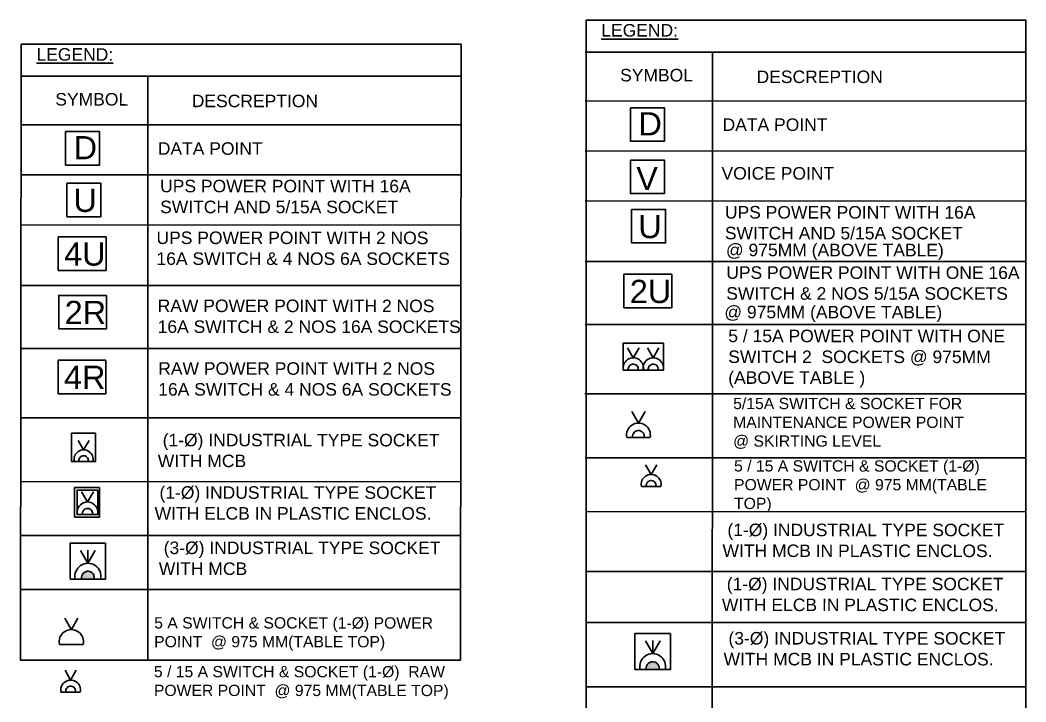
# Model space of a CAD drawing. Header units: millimetres. Extents: x -661525 to 498941, y 282148 to 1359693.
# Drawn here: x -510457 to -498521, y 648808 to 656904 of the extents above; entities that cross this region are included whole.
import ezdxf

# ---------------------------------------------------------------- set-up
doc = ezdxf.new("R2010")
doc.units = ezdxf.units.MM
doc.header["$LTSCALE"] = 2.5
doc.linetypes.add('1', pattern=[0])
for name, color, linetype, lineweight in [('v-el_nameplate', 250, 'CONTINUOUS', 35), ('v-el_power point', 61, 'CONTINUOUS', 35), ('VEMCPL-RAW PP', 1, 'CONTINUOUS', 35)]:
    doc.layers.add(name, color=color, linetype=linetype, lineweight=lineweight)
doc.layers.add('VEMCPL-el. MPP', color=5, linetype='1')
doc.styles.add('STYLE1L', font='romans.shx', dxfattribs={"height": 60})

# ---------------------------------------------------------------- blocks, each defined once
blk = doc.blocks.new('5 15A SS')
at = {"layer": 'VEMCPL-RAW PP', "color": 1}
for p, q in [((417349, -960559.9, 0), (417301.5, -960477.6, 0)), ((417349, -960559.9, 0), (417396.5, -960477.6, 0)), ((417266.9, -960662.1, 0), (417431, -960662.2, 0))]:
    blk.add_line(p, q, dxfattribs=at)
at = {"layer": 'VEMCPL-RAW PP', "color": 1, "extrusion": (0, 0, -1)}
blk.add_ellipse((417349, -960644, 0), major_axis=(-0.1, 84), ratio=1, start_param=4.49549, end_param=8.073545, dxfattribs=at)
at = {"layer": 'VEMCPL-RAW PP', "color": 1}
blk.add_open_spline([(417308.6, -960662.2, 0), (417307.8, -960658.5, 0), (417307.5, -960654.7, 0), (417308, -960644.6, 0), (417309.9, -960638.3, 0), (417316.1, -960627.3, 0), (417320.6, -960622.5, 0), (417331.1, -960615.4, 0), (417337.2, -960613.1, 0), (417349.8, -960611.4, 0), (417356.2, -960612, 0), (417368.3, -960616.1, 0), (417373.8, -960619.5, 0), (417382.8, -960628.5, 0), (417386.2, -960634, 0), (417390.2, -960646.1, 0), (417390.8, -960652.6, 0), (417389.8, -960660, 0), (417389.6, -960661.1, 0), (417389.4, -960662.2, 0)], degree=3, knots=[4.49549, 4.49549, 4.49549, 4.49549, 4.768777, 4.768777, 5.229187, 5.229187, 5.689598, 5.689598, 6.150009, 6.150009, 6.610419, 6.610419, 7.07083, 7.07083, 7.531241, 7.531241, 7.991651, 7.991651, 8.073545, 8.073545, 8.073545, 8.073545], dxfattribs=at)
blk = doc.blocks.new('MPP')
at = {"layer": 'VEMCPL-RAW PP', "color": 5}
for p, q in [((-4.16, 5.45), (-6.69, 9.83)), ((-4.16, 5.45), (-1.63, 9.83)), ((-8.53, 0), (0.2, 0))]:
    blk.add_line(p, q, dxfattribs=at)
at = {"layer": 'VEMCPL-RAW PP', "color": 5, "extrusion": (0, 0, -1)}
blk.add_ellipse((-4.16, 0.97), major_axis=(0, 4.48), ratio=1, start_param=4.49549, end_param=8.073545, dxfattribs=at)
at = {"layer": 'VEMCPL-RAW PP', "color": 5}
blk.add_open_spline([(-6.32, 0), (-6.36, 0.2), (-6.38, 0.4), (-6.35, 0.94), (-6.25, 1.27), (-5.91, 1.86), (-5.68, 2.11), (-5.12, 2.49), (-4.79, 2.62), (-4.12, 2.71), (-3.78, 2.67), (-3.14, 2.46), (-2.84, 2.27), (-2.37, 1.8), (-2.18, 1.5), (-1.97, 0.86), (-1.94, 0.51), (-1.99, 0.12), (-2, 0.06), (-2.01, 0)], degree=3, knots=[4.49549, 4.49549, 4.49549, 4.49549, 4.768777, 4.768777, 5.229187, 5.229187, 5.689598, 5.689598, 6.150009, 6.150009, 6.610419, 6.610419, 7.07083, 7.07083, 7.531241, 7.531241, 7.991651, 7.991651, 8.073545, 8.073545, 8.073545, 8.073545], dxfattribs=at)
blk = doc.blocks.new('3 PH')
at = {"layer": 'VEMCPL-RAW PP'}
h = blk.add_hatch(color=1, dxfattribs=at)
edge = h.paths.add_edge_path()
edge.add_line((-723593.6, -26457.7), (-723519.4, -26457.7))
edge.add_spline(control_points=[(-723519.4, -26457.7), (-723519.2, -26456.7), (-723519, -26455.7), (-723518.1, -26448.9), (-723518.7, -26443), (-723522.4, -26431.9), (-723525.5, -26426.8), (-723533.7, -26418.6), (-723538.8, -26415.4), (-723549.9, -26411.7), (-723555.8, -26411.1), (-723567.3, -26412.7), (-723572.9, -26414.8), (-723582.6, -26421.3), (-723586.6, -26425.7), (-723592.4, -26435.9), (-723594.1, -26441.6), (-723594.6, -26450.9), (-723594.3, -26454.3), (-723593.6, -26457.7)], knot_values=[4.49549, 4.49549, 4.49549, 4.49549, 4.577384, 4.577384, 5.037794, 5.037794, 5.498205, 5.498205, 5.958616, 5.958616, 6.419026, 6.419026, 6.879437, 6.879437, 7.339847, 7.339847, 7.800258, 7.800258, 8.073545, 8.073545, 8.073545, 8.073545], degree=3, periodic=0)
at = {"layer": 'VEMCPL-RAW PP', "color": 1}
for p, q in [((-723556.5, -26363.9), (-723600, -26288.5)), ((-723556.5, -26363.9), (-723556.5, -26285.8)), ((-723556.5, -26363.9), (-723512.9, -26288.5)), ((-723631.8, -26457.7), (-723481.2, -26457.8)), ((-723593.6, -26457.7), (-723519.4, -26457.7))]:
    blk.add_line(p, q, dxfattribs=at)
blk.add_lwpolyline([(-723451.6, -26244.6), (-723451.6, -26457.7), (-723661.4, -26457.7), (-723661.4, -26244.6)], close=True, dxfattribs=at)
at = {"layer": 'VEMCPL-RAW PP', "color": 1, "extrusion": (0, 0, -1)}
blk.add_ellipse((-723556.5, -26441), major_axis=(-0.1, 77.1), ratio=1, start_param=4.49549, end_param=8.073545, dxfattribs=at)
at = {"layer": 'VEMCPL-RAW PP', "color": 1}
blk.add_open_spline([(-723593.6, -26457.7), (-723594.3, -26454.3), (-723594.6, -26450.9), (-723594.1, -26441.6), (-723592.4, -26435.9), (-723586.6, -26425.7), (-723582.6, -26421.3), (-723572.9, -26414.8), (-723567.3, -26412.7), (-723555.8, -26411.1), (-723549.9, -26411.7), (-723538.8, -26415.4), (-723533.7, -26418.6), (-723525.5, -26426.8), (-723522.4, -26431.9), (-723518.7, -26443), (-723518.1, -26448.9), (-723519, -26455.7), (-723519.2, -26456.7), (-723519.4, -26457.7)], degree=3, knots=[4.49549, 4.49549, 4.49549, 4.49549, 4.768777, 4.768777, 5.229187, 5.229187, 5.689598, 5.689598, 6.150009, 6.150009, 6.610419, 6.610419, 7.07083, 7.07083, 7.531241, 7.531241, 7.991651, 7.991651, 8.073545, 8.073545, 8.073545, 8.073545], dxfattribs=at)
blk = doc.blocks.new('20A IND SOCKET')
at = {"layer": 'VEMCPL-RAW PP', "color": 1}
for q in [(-316851.6, 655376.1), (-316787.2, 655376.1)]:
    blk.add_line((-316819.4, 655320.4), q, dxfattribs=at)
at = {"layer": 'VEMCPL-RAW PP', "color": 6}
blk.add_lwpolyline([(-316748.3, 655419.7), (-316748.3, 655251.1), (-316890.6, 655251.2), (-316890.6, 655419.7)], close=True, dxfattribs=at)
at = {"layer": 'VEMCPL-RAW PP', "color": 1, "extrusion": (0, 0, -1)}
blk.add_ellipse((-316819.4, 655263.4), major_axis=(-0.1, 56.9), ratio=1, start_param=4.49549, end_param=8.073545, dxfattribs=at)
at = {"layer": 'VEMCPL-RAW PP', "color": 1}
blk.add_open_spline([(-316846.8, 655251.1), (-316847.3, 655253.6), (-316847.5, 655256.2), (-316847.2, 655263), (-316845.9, 655267.3), (-316841.7, 655274.7), (-316838.7, 655278), (-316831.6, 655282.8), (-316827.4, 655284.4), (-316818.9, 655285.5), (-316814.5, 655285.1), (-316806.4, 655282.4), (-316802.6, 655280), (-316796.5, 655273.9), (-316794.2, 655270.2), (-316791.5, 655262), (-316791.1, 655257.6), (-316791.8, 655252.6), (-316791.9, 655251.9), (-316792.1, 655251.1)], degree=3, knots=[4.49549, 4.49549, 4.49549, 4.49549, 4.768777, 4.768777, 5.229187, 5.229187, 5.689598, 5.689598, 6.150009, 6.150009, 6.610419, 6.610419, 7.07083, 7.07083, 7.531241, 7.531241, 7.991651, 7.991651, 8.073545, 8.073545, 8.073545, 8.073545], dxfattribs=at)
blk = doc.blocks.new('2 SOCKET N SWITCH')
at = {"layer": 'VEMCPL-RAW PP', "color": 1}
for p, q in [((-315532.8, 654533.7), (-315567, 654593)), ((-315532.8, 654533.7), (-315498.6, 654593)), ((-315414.7, 654533.7), (-315448.9, 654592.9)), ((-315414.7, 654533.7), (-315380.5, 654592.9)), ((-315591.9, 654460.1), (-315473.8, 654460.1)), ((-315473.8, 654460.1), (-315355.6, 654460))]:
    blk.add_line(p, q, dxfattribs=at)
blk.add_lwpolyline([(-315593.4, 654460.1), (-315354.2, 654460), (-315354.2, 654620.8), (-315593.4, 654620.8)], close=True, dxfattribs=at)
at = {"layer": 'VEMCPL-RAW PP', "color": 1, "extrusion": (0, 0, -1)}
for centre in [(-315532.8, 654473.2), (-315414.7, 654473.2)]:
    blk.add_ellipse(centre, major_axis=(-0.1, 60.5), ratio=1, start_param=4.49549, end_param=8.073545, dxfattribs=at)
at = {"layer": 'VEMCPL-RAW PP', "color": 1}
for points in [[(-315561.9, 654460.1), (-315562.5, 654462.8), (-315562.7, 654465.5), (-315562.3, 654472.8), (-315561, 654477.3), (-315556.5, 654485.2), (-315553.3, 654488.7), (-315545.7, 654493.8), (-315541.4, 654495.5), (-315532.3, 654496.7), (-315527.6, 654496.2), (-315519, 654493.3), (-315515, 654490.8), (-315508.5, 654484.4), (-315506.1, 654480.4), (-315503.2, 654471.7), (-315502.7, 654467), (-315503.5, 654461.7), (-315503.6, 654460.9), (-315503.8, 654460.1)], [(-315443.8, 654460.1), (-315444.4, 654462.7), (-315444.6, 654465.4), (-315444.2, 654472.7), (-315442.9, 654477.2), (-315438.4, 654485.2), (-315435.2, 654488.6), (-315427.6, 654493.7), (-315423.2, 654495.4), (-315414.2, 654496.6), (-315409.5, 654496.2), (-315400.8, 654493.3), (-315396.8, 654490.8), (-315390.4, 654484.3), (-315387.9, 654480.3), (-315385, 654471.6), (-315384.6, 654467), (-315385.3, 654461.6), (-315385.4, 654460.8), (-315385.6, 654460)]]:
    blk.add_open_spline(points, degree=3, knots=[4.49549, 4.49549, 4.49549, 4.49549, 4.768777, 4.768777, 5.229187, 5.229187, 5.689598, 5.689598, 6.150009, 6.150009, 6.610419, 6.610419, 7.07083, 7.07083, 7.531241, 7.531241, 7.991651, 7.991651, 8.073545, 8.073545, 8.073545, 8.073545], dxfattribs=at)
blk = doc.blocks.new('20A SOCKET SW WITH RCCB')
at = {"layer": 'VEMCPL-RAW PP', "color": 1}
for q in [(-319455.6, 655237.1), (-319375.2, 655237.1)]:
    blk.add_line((-319415.4, 655167.4), q, dxfattribs=at)
at = {"layer": 'VEMCPL-RAW PP', "color": 6}
for points in [[(-319332.9, 655265.8), (-319332.9, 655063.5), (-319503.7, 655063.6), (-319503.7, 655265.8)], [(-319344.3, 655249.4), (-319344.3, 655080.8), (-319486.6, 655080.9), (-319486.6, 655249.4)]]:
    blk.add_lwpolyline(points, close=True, dxfattribs=at)
at = {"layer": 'VEMCPL-RAW PP', "color": 1, "extrusion": (0, 0, -1)}
blk.add_ellipse((-319415.4, 655096.3), major_axis=(-0.1, 71.2), ratio=1, start_param=4.49549, end_param=8.073545, dxfattribs=at)
at = {"layer": 'VEMCPL-RAW PP', "color": 1}
blk.add_open_spline([(-319449.6, 655080.9), (-319450.3, 655084), (-319450.6, 655087.2), (-319450.1, 655095.8), (-319448.6, 655101.1), (-319443.2, 655110.4), (-319439.5, 655114.5), (-319430.6, 655120.5), (-319425.4, 655122.4), (-319414.8, 655123.9), (-319409.3, 655123.4), (-319399.1, 655119.9), (-319394.4, 655117), (-319386.8, 655109.4), (-319383.9, 655104.7), (-319380.5, 655094.5), (-319380, 655089), (-319380.9, 655082.7), (-319381, 655081.8), (-319381.2, 655080.8)], degree=3, knots=[4.49549, 4.49549, 4.49549, 4.49549, 4.768777, 4.768777, 5.229187, 5.229187, 5.689598, 5.689598, 6.150009, 6.150009, 6.610419, 6.610419, 7.07083, 7.07083, 7.531241, 7.531241, 7.991651, 7.991651, 8.073545, 8.073545, 8.073545, 8.073545], dxfattribs=at)
blk = doc.blocks.new('PP 5 15')
at = {"layer": 'v-el_power point', "color": 1}
for p, q in [((116266, -54167, 0), (116126, -53925, 0)), ((116267, -54167, 0), (116406, -53925, 0)), ((116012, -54484, 0), (116520, -54484, 0))]:
    blk.add_line(p, q, dxfattribs=at)
at = {"layer": 'v-el_power point', "color": 1, "extrusion": (0, 0, -1)}
blk.add_ellipse((116266, -54427, 0), major_axis=(0, 260), ratio=1, start_param=4.495868, end_param=8.073923, dxfattribs=at)

msp = doc.modelspace()

# ---------------------------------------------------------------- linework, layer by layer
at = {"layer": 'v-el_nameplate', "color": 0}
for p, q in [((-503751.2, 656525.2), (-498523.5, 656525.2)), ((-502240, 656525.2), (-502241.3, 652708.3)), ((-510454.3, 656238.6), (-505226.6, 656238.6)), ((-508943.1, 656238.6), (-508943.1, 649302.8)), ((-503750.7, 655945.2), (-498523.5, 655943.4)), ((-510453.8, 655661.7), (-505226.6, 655659.9)), ((-503750.7, 655350.6), (-498523.5, 655348.9)), ((-510453.8, 655067.1), (-505226.6, 655065.3)), ((-503750.2, 654756), (-498523.5, 654754.3)), ((-510453.3, 654472.5), (-505226.6, 654470.8)), ((-503750.5, 654037.8), (-498523.5, 654036.1)), ((-510453.6, 653754.3), (-505226.6, 653752.5)), ((-503750.7, 653289.8), (-498530.4, 653289.8)), ((-502241.3, 653198.8), (-502243.7, 646493.6)), ((-510453.8, 653006.3), (-505233.5, 653006.3)), ((-503754.3, 652465.7), (-498532.8, 652465.7)), ((-510457.4, 652182.2), (-505235.8, 652182.2)), ((-503750.1, 651707.8), (-498530.4, 651706.1)), ((-510453.1, 651424.3), (-505233.5, 651422.6)), ((-503746.6, 651067.7), (-498530.4, 651066)), ((-510449.7, 650784.2), (-505233.5, 650782.5)), ((-503745.8, 650357.4), (-498530.4, 650355.6)), ((-510449.9, 650144.1), (-505233.7, 650142.4)), ((-503744.1, 649751.7), (-498521.6, 649750)), ((-503744.1, 648988.2), (-498521.6, 648986.5))]:
    msp.add_line(p, q, dxfattribs=at)
for points in [[(-498521.1, 646493.6), (-503740.5, 646493.6), (-503740.5, 656904.2), (-498521.1, 656904.2)], [(-505232.1, 649302.8), (-510451.5, 649302.8), (-510443.5, 656617.6), (-505224.1, 656617.6)]]:
    msp.add_lwpolyline(points, close=True, dxfattribs=at)
at = {"layer": 'v-el_power point', "color": 1}
for points in [[(-503215, 655863.6), (-502811.7, 655863.6), (-502811.7, 655465.9), (-503215, 655465.9)], [(-509918.1, 655580.1), (-509514.8, 655580.1), (-509514.8, 655182.4), (-509918.1, 655182.4)]]:
    msp.add_lwpolyline(points, close=True, dxfattribs=at)
at = {"layer": 'v-el_power point', "color": 4}
msp.add_lwpolyline([(-503215, 655242.4), (-502811.7, 655242.4), (-502811.7, 654844.7), (-503215, 654844.7)], close=True, dxfattribs=at)
at = {"layer": 'v-el_power point', "color": 6}
msp.add_lwpolyline([(-509902.6, 654967.6), (-509499.2, 654967.6), (-509499.2, 654569.9), (-509902.6, 654569.9)], close=True, dxfattribs=at)
at = {"layer": 'v-el_power point', "color": 3}
for points in [[(-503199.7, 654656.6), (-502796.4, 654656.6), (-502796.4, 654258.9), (-503199.7, 654258.9)], [(-509436.4, 654329.7), (-510005.5, 654329.7), (-510005.5, 653932.1), (-509436.4, 653932.1)], [(-502722.9, 653885.3), (-503292, 653885.3), (-503292, 653487.7), (-502722.9, 653487.7)]]:
    msp.add_lwpolyline(points, close=True, dxfattribs=at)
at = {"layer": 'v-el_power point', "color": 5}
for points in [[(-509430.4, 653635.6), (-509999.5, 653635.6), (-509999.5, 653238), (-509430.4, 653238)], [(-509438.3, 652865.5), (-510007.4, 652865.5), (-510007.4, 652467.9), (-509438.3, 652467.9)]]:
    msp.add_lwpolyline(points, close=True, dxfattribs=at)

# ---------------------------------------------------------------- block references
at = {"layer": 'v-el_power point', "color": 2}
for name, p, xscale, yscale, zscale in [('3 PH', (937460.4, 703182.1), 2, 2, 2), ('PP 5 15', (-574958.7, 679999.6, 0), 0.5599999999976717, 0.5599999999976717, 0.5599999999976717), ('3 PH', (944162.7, 702108.3), 2, 2, 2)]:
    msp.add_blockref(name, p, dxfattribs=dict(at, xscale=xscale, yscale=yscale, zscale=zscale))
at = {"layer": 'VEMCPL-el. MPP', "color": 5, "xscale": 31.49279999965802, "yscale": 31.49279999965802, "zscale": 31.49279999965802}
msp.add_blockref('MPP', (-502987.8, 651946.5, 0.1), dxfattribs=at)
at = {"layer": 'VEMCPL-RAW PP'}
for name, p, xscale, yscale, zscale in [('2 SOCKET N SWITCH', (127885.7, -656174), 2, 2, 2), ('20A IND SOCKET', (123934.8, -658839), 2, 2, 2), ('20A SOCKET SW WITH RCCB', (42292, -480947.6), 1.728000000002794, 1.728000000002794, 1.728000000002794)]:
    msp.add_blockref(name, p, dxfattribs=dict(at, xscale=xscale, yscale=yscale, zscale=zscale))
at = {"layer": 'VEMCPL-RAW PP', "color": 1, "xscale": 1.399680000264198, "yscale": 1.399680000264198, "zscale": 1.399680000264198}
for p in [(-1087123.6, 1995985.9, 0.1), (-1094013, 1993543.8, 0)]:
    msp.add_blockref('5 15A SS', p, dxfattribs=at)

# ---------------------------------------------------------------- texts
at = {"layer": 'v-el_nameplate', "char_height": 148.516, "attachment_point": 1, "rotation": 359.97704, "style": 'STYLE1L'}
for s, insert, width in [('{\\fArial|b0|i0|c0|p34;\\L\\C0;LEGEND:\\Fromans.shx|c0;\\l}', (-503560.2, 656857.8), 855.733), ('{\\fArial|b0|i0|c0|p34;\\L\\C0;LEGEND:\\Fromans.shx|c0;\\l}', (-510263.3, 656571.2), 855.733), ('{\\fArial|b0|i0|c0|p34;\\C0;SYMBOL \\C256;}', (-503336.7, 656324.9), 3542.021), ('{\\fArial|b0|i0|c0|p34;\\C0;DESCREPTION\\Fromans.shx|c0;}', (-501717.1, 656305.4), 3542.021), ('{\\fArial|b0|i0|c0|p34;\\C0;SYMBOL \\C256;}', (-510039.8, 656038.3), 3542.021), ('{\\fArial|b0|i0|c0|p34;\\C0;DESCREPTION\\Fromans.shx|c0;}', (-508420.2, 656018.8), 3542.021)]:
    msp.add_mtext(s, dxfattribs=dict(at, insert=insert, width=width))
at = {"layer": 'v-el_power point', "color": 1, "char_height": 275.869, "width": 6376.115, "attachment_point": 1, "style": 'STYLE1L'}
for insert in [(-503191.3, 655810.5), (-509894.4, 655527)]:
    msp.add_mtext('\\pxi0.26085;{\\fArial|b0|i0|c0|p34;D}', dxfattribs=dict(at, insert=insert))
at = {"layer": 'v-el_power point', "color": 1, "char_height": 148.516, "width": 3642.771, "attachment_point": 1, "rotation": 359.97704, "style": 'STYLE1L'}
for insert in [(-502120.5, 655737), (-508823.5, 655453.5)]:
    msp.add_mtext('{\\fArial|b0|i0|c0|p34;DATA POINT}', dxfattribs=dict(at, insert=insert))
at = {"layer": 'v-el_power point', "color": 4, "insert": (-503216.9, 655161.7), "char_height": 275.869, "width": 6376.115, "attachment_point": 1, "style": 'STYLE1L'}
msp.add_mtext('\\pxi0.26085;{\\fArial|b0|i0|c0|p34;V}', dxfattribs=at)
at = {"layer": 'v-el_power point', "color": 4, "insert": (-502133.2, 655159.2), "char_height": 148.516, "width": 3642.771, "attachment_point": 1, "rotation": 359.97704, "style": 'STYLE1L'}
msp.add_mtext('{\\fArial|b0|i0|c0|p34;VOICE POINT}', dxfattribs=at)
at = {"layer": 'v-el_power point', "color": 6, "char_height": 148.516, "attachment_point": 1, "rotation": 359.97704, "style": 'STYLE1L'}
for s, insert, width in [('{\\fArial|b0|i0|c0|p34;UPS POWER POINT WITH 16A SWITCH AND 5/15A SOCKET}', (-508795.9, 655007.9), 3642.771), ('{\\fArial|b0|i0|c0|p34;{\\C1; (1-%%C) INDUSTRIAL TYPE SOCKET WITH MCB }}', (-508823.4, 651991.7), 3432.617), ('{\\fArial|b0|i0|c0|p34;\\C1; (1-%%C) INDUSTRIAL TYPE SOCKET WITH ELCB IN PLASTIC ENCLOS.}', (-508861, 651368.7), 3432.617), ('{\\fArial|b0|i0|c0|p34;\\C1; (1-%%C) INDUSTRIAL TYPE SOCKET WITH MCB IN PLASTIC ENCLOS.}', (-502121, 650924.7), 3432.617), ('{\\fArial|b0|i0|c0|p34;{\\C1; (3-%%C) INDUSTRIAL TYPE SOCKET WITH MCB }}', (-508811, 650711.8), 3432.617), ('{\\fArial|b0|i0|c0|p34;\\C1; (1-%%C) INDUSTRIAL TYPE SOCKET WITH ELCB IN PLASTIC ENCLOS.}', (-502128.7, 650282.4), 3432.617), ('{\\fArial|b0|i0|c0|p34;\\C1; (3-%%C) INDUSTRIAL TYPE SOCKET WITH MCB IN PLASTIC ENCLOS.}', (-502108.7, 649638), 3432.617)]:
    msp.add_mtext(s, dxfattribs=dict(at, insert=insert, width=width))
at = {"layer": 'v-el_power point', "color": 6, "insert": (-509896.1, 654902.2), "char_height": 275.869, "width": 6376.115, "attachment_point": 1, "style": 'STYLE1L'}
msp.add_mtext('\\pxi0.26085;{\\fArial|b0|i0|c0|p34;U}', dxfattribs=at)
at = {"layer": 'v-el_power point', "color": 3, "attachment_point": 1, "style": 'STYLE1L'}
for s, insert, char_height, width in [('\\pxi0.26085;{\\fArial|b0|i0|c0|p34;U}', (-503193.2, 654591.2), 275.869, 6376.115), ('{\\pxi0.26085;\\fArial|b0|i0|c0|p34;4U}', (-510007.1, 654264.5), 275.818, 6374.934), ('\\pxi0.26085;{\\fArial|b0|i0|c0|p34;2U}', (-503293.6, 653820.1), 275.818, 6374.934)]:
    msp.add_mtext(s, dxfattribs=dict(at, insert=insert, char_height=char_height, width=width))
at = {"layer": 'v-el_power point', "color": 3, "char_height": 148.516, "width": 3642.771, "attachment_point": 1, "rotation": 359.97704, "style": 'STYLE1L'}
for s, insert in [('{\\fArial|b0|i0|c0|p34;UPS POWER POINT WITH 16A SWITCH AND 5/15A SOCKET}', (-502093, 654696.8)), ('{\\fArial|b0|i0|c0|p34;UPS POWER POINT WITH 2 NOS \\P16A SWITCH & 4 NOS 6A SOCKETS }', (-508838.9, 654393.6)), ('{\\f@Arial Unicode MS|b0|i0|c0|p34;@ 975MM (ABOVE TABLE)}', (-502080.7, 654248.8)), ('{\\fArial|b0|i0|c0|p34;UPS POWER POINT WITH ONE 16A SWITCH & 2 NOS 5/15A SOCKETS }', (-502077, 653980.3)), ('{\\f@Arial Unicode MS|b0|i0|c0|p34;@ 975MM (ABOVE TABLE)}', (-502099.8, 653511.5))]:
    msp.add_mtext(s, dxfattribs=dict(at, insert=insert))
at = {"layer": 'v-el_power point', "color": 5, "char_height": 275.818, "width": 6374.934, "attachment_point": 1, "style": 'STYLE1L'}
for s, insert in [('\\pxi0.26085;{\\fArial|b0|i0|c0|p34;2R}', (-510001, 653570.4)), ('\\pxi0.26085;{\\fArial|b0|i0|c0|p34;4R}', (-510008.9, 652800.3))]:
    msp.add_mtext(s, dxfattribs=dict(at, insert=insert))
at = {"layer": 'v-el_power point', "color": 5, "char_height": 148.516, "width": 3642.771, "attachment_point": 1, "rotation": 359.97704, "style": 'STYLE1L'}
for s, insert in [('{\\fArial|b0|i0|c0|p34;RAW POWER POINT WITH 2 NOS 16A SWITCH & 2 NOS 16A SOCKETS }', (-508825, 653585.8)), ('{\\fArial|b0|i0|c0|p34;RAW POWER POINT WITH 2 NOS 16A SWITCH & 4 NOS 6A SOCKETS }', (-508818.3, 652841.5))]:
    msp.add_mtext(s, dxfattribs=dict(at, insert=insert))
at = {"layer": 'v-el_power point', "attachment_point": 1, "rotation": 359.97704, "style": 'STYLE1L'}
for s, insert, char_height, width in [('{\\fArial|b0|i0|c0|p34;\\C1;5 / 15A POWER POINT WITH ONE SWITCH 2  SOCKETS \\f@Arial Unicode MS|b0|i0|c0|p34;@ 975MM (ABOVE TABLE )}', (-502053.1, 653228.3), 148.5157, 3432.617), ('{\\fArial|b0|i0|c0|p34;\\C1;5 / 15 A SWITCH & SOCKET (1-%%C) POWER POINT  @ 975 MM(TABLE TOP)}', (-501984.3, 651677.1), 133.664, 3089.355), ('{\\fArial|b0|i0|c0|p34;\\C1;5 A SWITCH & SOCKET (1-%%C) POWER POINT  @ 975 MM(TABLE TOP)}', (-508866.2, 649813.1), 133.664, 3528.957), ('{\\fArial|b0|i0|c0|p34;\\C1;5 / 15 A SWITCH & SOCKET (1-%%C)  RAW POWER POINT  @ 975 MM(TABLE TOP)}', (-508869.6, 649234.3), 133.664, 3774.117)]:
    msp.add_mtext(s, dxfattribs=dict(at, insert=insert, char_height=char_height, width=width))
at = {"layer": 'VEMCPL-el. MPP', "color": 5, "insert": (-501995, 652418.5), "char_height": 133.664, "width": 3089.355, "attachment_point": 1, "rotation": 359.97704, "style": 'STYLE1L'}
msp.add_mtext('{\\fArial|b0|i0|c0|p34;\\C1;5/15A SWITCH & SOCKET FOR MAINTENANCE POWER POINT \\P@ SKIRTING LEVEL\\Fromans|c0; }', dxfattribs=at)

doc.saveas('drawing.dxf')
